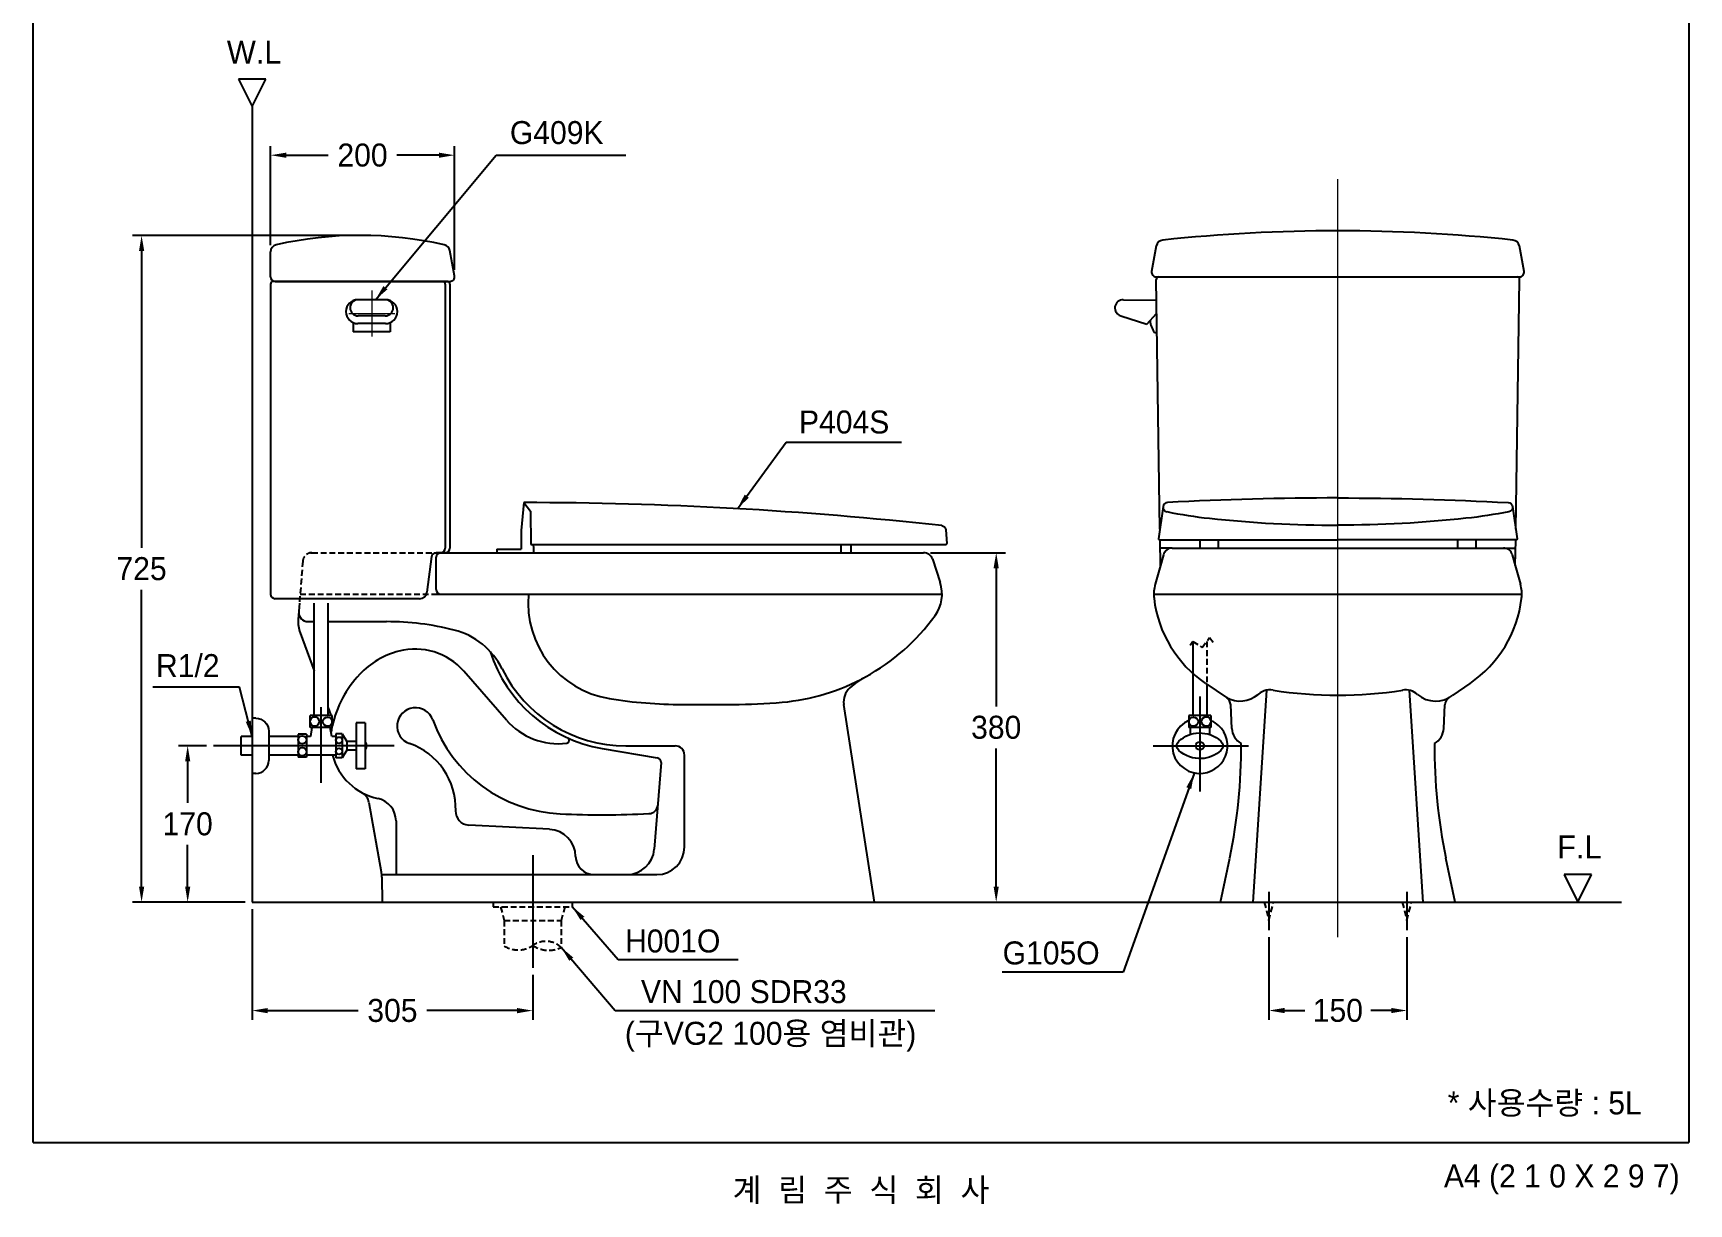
# Model space of a CAD drawing. Header units: millimetres. Extents: x 0 to 1800, y -67 to 2530.
# Drawn here: x 0 to 1800, y -67 to 1206 of the extents above; entities that cross this region are included whole.
import ezdxf
from ezdxf.enums import TextEntityAlignment as Align
from ezdxf.lldxf.tags import DXFTag

# ---------------------------------------------------------------- set-up
doc = ezdxf.new("R2010")
doc.units = ezdxf.units.MM
doc.linetypes.add('DASHED2', pattern=[9.525, 6.35, -3.175])
for name, color, linetype in [('TEXT', 7, 'Continuous'), ('내부선 및 부속', 4, 'Continuous'), ('도각라인', 7, 'Continuous'), ('외형선', 3, 'Continuous'), ('점선', 6, 'DASHED2'), ('중심선', 1, 'DASHED'), ('치수선', 7, 'Continuous')]:
    doc.layers.add(name, color=color, linetype=linetype)
doc.styles.add('____', font='')
doc.styles.add('타이틀', font='H2GTRM.TTF', dxfattribs={"height": 25})
doc.styles.get('____').set_extended_font_data('굴림')
tags = doc.linetypes.add('DASHDOT', pattern=[70, 31, -13, 13, -13]).pattern_tags.tags
tags[10:11] = [DXFTag(74, 4), DXFTag(75, 0), DXFTag(340, '0'), DXFTag(46, 0.0), DXFTag(50, 0.0), DXFTag(44, 0.0), DXFTag(45, 0.0)]
tags[8:9] = [DXFTag(74, 4), DXFTag(75, 0), DXFTag(340, '0'), DXFTag(46, 0.0), DXFTag(50, 0.0), DXFTag(44, 0.0), DXFTag(45, 0.0)]
tags[6:7] = [DXFTag(74, 4), DXFTag(75, 0), DXFTag(340, '0'), DXFTag(46, 0.0), DXFTag(50, 0.0), DXFTag(44, 0.0), DXFTag(45, 0.0)]
tags[4:5] = [DXFTag(74, 4), DXFTag(75, 0), DXFTag(340, '0'), DXFTag(46, 0.0), DXFTag(50, 0.0), DXFTag(44, 0.0), DXFTag(45, 0.0)]
tags = doc.linetypes.add('DASHED', pattern=[25.72, 12.86, -12.86]).pattern_tags.tags
tags[6:7] = [DXFTag(74, 4), DXFTag(75, 0), DXFTag(340, '0'), DXFTag(46, 0.0), DXFTag(50, 0.0), DXFTag(44, 0.0), DXFTag(45, 0.0)]
tags[4:5] = [DXFTag(74, 4), DXFTag(75, 0), DXFTag(340, '0'), DXFTag(46, 0.0), DXFTag(50, 0.0), DXFTag(44, 0.0), DXFTag(45, 0.0)]
doc.dimstyles.new('MSADIM', dxfattribs={"dimtxt": 33, "dimasz": 17, "dimexe": 10, "dimexo": 7.5, "dimgap": 10, "dimtad": 0, "dimtih": 1, "dimtoh": 1, "dimdec": 0, "dimzin": 1, "dimdsep": 46, "dimtxsty": '____', "dimcen": 11.25, "dimadec": 0, "dimazin": 0, "dimtfac": 1, "dimtdec": 0, "dimtix": 1, "dimtmove": 0, "dimatfit": 3, "dimfxl": 1, "dimtolj": 1, "dimtzin": 1, "dimarcsym": 0})

# ---------------------------------------------------------------- blocks, each defined once
blk = doc.blocks.new('*D2')
at = {"layer": '치수선', "color": 0, "linetype": 'Continuous', "lineweight": -2, "transparency": 16777216}
for p, q in [((238.1, 253.7), (238.1, 133.3)), ((543.1, 182.3), (543.1, 133.3)), ((255.1, 143.3), (353.3, 143.3)), ((526.1, 143.3), (427.9, 143.3))]:
    blk.add_line(p, q, dxfattribs=at)
at = {"layer": '치수선', "color": 0, "linetype": 'Continuous', "transparency": 16777216}
for points in [[(255.1, 146.1), (255.1, 140.4), (238.1, 143.3)], [(526.1, 146.1), (526.1, 140.4), (543.1, 143.3)]]:
    blk.add_solid(points, dxfattribs=at)
at = {"layer": '치수선', "color": 0, "linetype": 'Continuous', "transparency": 16777216, "insert": (390.6, 143.3), "char_height": 25, "attachment_point": 5, "style": '____'}
blk.add_mtext('\\A1;305', dxfattribs=at)
blk = doc.blocks.new('*D1')
at = {"layer": '치수선', "color": 0, "linetype": 'Continuous', "lineweight": -2, "transparency": 16777216}
for p, q in [((188.6, 431.2), (158, 431.2)), ((168, 414.2), (168, 369.1)), ((168, 278.2), (168, 323.4)), ((230.6, 261.2), (158, 261.2))]:
    blk.add_line(p, q, dxfattribs=at)
at = {"layer": '치수선', "color": 0, "linetype": 'Continuous', "transparency": 16777216}
for points in [[(165.2, 414.2), (170.9, 414.2), (168, 431.2)], [(165.2, 278.2), (170.9, 278.2), (168, 261.2)]]:
    blk.add_solid(points, dxfattribs=at)
at = {"layer": '치수선', "color": 0, "linetype": 'Continuous', "transparency": 16777216, "insert": (168, 346.2), "char_height": 25, "attachment_point": 5, "style": '____'}
blk.add_mtext('\\A1;170', dxfattribs=at)
blk = doc.blocks.new('*D3')
at = {"layer": '치수선', "color": 0, "linetype": 'Continuous', "lineweight": -2, "transparency": 16777216}
for p, q in [((1343.4, 223.3), (1343.4, 133.4)), ((1493.4, 223.3), (1493.4, 133.4)), ((1360.4, 143.4), (1382.4, 143.4)), ((1476.4, 143.4), (1454.3, 143.4))]:
    blk.add_line(p, q, dxfattribs=at)
at = {"layer": '치수선', "color": 0, "linetype": 'Continuous', "transparency": 16777216}
for points in [[(1360.4, 146.2), (1360.4, 140.5), (1343.4, 143.4)], [(1476.4, 146.2), (1476.4, 140.5), (1493.4, 143.4)]]:
    blk.add_solid(points, dxfattribs=at)
at = {"layer": '치수선', "color": 0, "linetype": 'Continuous', "transparency": 16777216, "insert": (1418.4, 143.4), "char_height": 25, "attachment_point": 5, "style": '____'}
blk.add_mtext('\\A1;150', dxfattribs=at)
blk = doc.blocks.new('*D6')
at = {"layer": '치수선', "color": 0, "linetype": 'Continuous', "lineweight": -2, "transparency": 16777216}
for p, q in [((348.1, 986.2), (107.9, 986.2)), ((117.9, 969.2), (117.9, 646.6)), ((117.9, 278.2), (117.9, 600.9)), ((230.6, 261.2), (107.9, 261.2))]:
    blk.add_line(p, q, dxfattribs=at)
at = {"layer": '치수선', "color": 0, "linetype": 'Continuous', "transparency": 16777216}
for points in [[(115.1, 969.2), (120.8, 969.2), (117.9, 986.2)], [(115.1, 278.2), (120.8, 278.2), (117.9, 261.2)]]:
    blk.add_solid(points, dxfattribs=at)
at = {"layer": '치수선', "color": 0, "linetype": 'Continuous', "transparency": 16777216, "insert": (117.9, 623.7), "char_height": 25, "attachment_point": 5, "style": '____'}
blk.add_mtext('\\A1;725', dxfattribs=at)
blk = doc.blocks.new('*D7')
at = {"layer": '치수선', "color": 0, "linetype": 'Continuous', "lineweight": -2, "transparency": 16777216}
for p, q in [((975.6, 641.2), (1057, 641.2)), ((1047, 624.2), (1047, 474)), ((1047, 278.2), (1047, 428.4)), ((922.3, 261.2), (1057, 261.2))]:
    blk.add_line(p, q, dxfattribs=at)
at = {"layer": '치수선', "color": 0, "linetype": 'Continuous', "transparency": 16777216}
for points in [[(1044.1, 624.2), (1049.8, 624.2), (1047, 641.2)], [(1044.1, 278.2), (1049.8, 278.2), (1047, 261.2)]]:
    blk.add_solid(points, dxfattribs=at)
at = {"layer": '치수선', "color": 0, "linetype": 'Continuous', "transparency": 16777216, "insert": (1047, 451.2), "char_height": 25, "attachment_point": 5, "style": '____'}
blk.add_mtext('\\A1;380', dxfattribs=at)
blk = doc.blocks.new('*D8')
at = {"layer": '치수선', "color": 0, "linetype": 'Continuous', "lineweight": -2, "transparency": 16777216}
for p, q in [((258.1, 975.6), (258.1, 1083.4)), ((458.1, 948.6), (458.1, 1083.4)), ((275.1, 1073.4), (320.8, 1073.4)), ((441.1, 1073.4), (395.4, 1073.4))]:
    blk.add_line(p, q, dxfattribs=at)
at = {"layer": '치수선', "color": 0, "linetype": 'Continuous', "transparency": 16777216}
for points in [[(275.1, 1076.2), (275.1, 1070.6), (258.1, 1073.4)], [(441.1, 1076.2), (441.1, 1070.6), (458.1, 1073.4)]]:
    blk.add_solid(points, dxfattribs=at)
at = {"layer": '치수선', "color": 0, "linetype": 'Continuous', "transparency": 16777216, "insert": (358.1, 1073.4), "char_height": 25, "attachment_point": 5, "style": '____'}
blk.add_mtext('\\A1;200', dxfattribs=at)

msp = doc.modelspace()

# ---------------------------------------------------------------- linework, layer by layer
msp.add_line((1167.9, 184.9), (1053.5, 184.9))
at = {"layer": '내부선 및 부속'}
for p, q in [((263.1, 936.2), (450.1, 936.2)), ((1223.9, 941.2), (1612.9, 941.2)), ((448.1, 933.2), (448.1, 646.2)), ((438.1, 601.2), (438.1, 636.2)), ((435.4, 596.2), (988.1, 596.2)), ((1218.4, 596.2), (1618.4, 596.2)), ((298.8, 566.2), (305.6, 566.2)), ((320.6, 566.2), (384.2, 566.2)), ((514.5, 459.2), (468.1, 512.4)), ((1340.9, 491.6), (1325.9, 261.2)), ((1495.9, 491.6), (1510.9, 261.2)), ((705.7, 476.2), (760.9, 476.2)), ((618.5, 428.4), (678.5, 418.2)), ((644.4, 431.2), (698.1, 431.2)), ((708.1, 321.2), (708.1, 421.2)), ((682.7, 412.9), (675.3, 318.9)), ((561.4, 340.4), (473.5, 345)), ((378.9, 291.2), (678.1, 291.2))]:
    msp.add_line(p, q, dxfattribs=at)
at = {"layer": '내부선 및 부속', "linetype": 'Continuous'}
for p, q in [((383.1, 916.3), (353.1, 916.3)), ((1185.2, 916.3), (1221.2, 915.6)), ((1210.7, 889.8), (1221.4, 901.1)), ((348.1, 891.3), (348.1, 881.3)), ((383.1, 890.3), (353.1, 890.3)), ((382.7, 898.7), (353.4, 898.7)), ((388.1, 891.3), (388.1, 881.3)), ((1182.3, 898.7), (1210.7, 889.8)), ((388.1, 881.3), (348.1, 881.3)), ((1219, 880.6), (1221.7, 880.5)), ((533.3, 695.7), (530.6, 665.2)), ((533.3, 695.7), (540.8, 686.2)), ((540.8, 686.2), (541.1, 650.2)), ((1228.4, 691.5), (1223.4, 656.4)), ((1608.3, 691.5), (1613.3, 656.4)), ((992.2, 666.1), (993.3, 651.3)), ((530.6, 665.2), (530.6, 645.2)), ((541.1, 650.2), (992.3, 650.2)), ((543.6, 650.2), (544.1, 646.2)), ((877.9, 650.2), (877.9, 641.2)), ((889.1, 650.2), (889.1, 641.2)), ((1224.4, 655.2), (1418.4, 655.2)), ((1268.4, 655.2), (1268.4, 646.2)), ((1288.4, 655.2), (1288.4, 646.2)), ((1612.4, 655.2), (1418.4, 655.2)), ((1548.4, 655.2), (1548.4, 646.2)), ((1568.4, 655.2), (1568.4, 646.2)), ((504.1, 645.2), (504.1, 641.2)), ((504.1, 645.2), (530.6, 645.2)), ((544.1, 646.2), (544.1, 641.2)), ((1238.4, 646.2), (1225.2, 646.2)), ((1228.7, 638.9), (1225.5, 627.2)), ((1238.4, 646.2), (1598.4, 646.2)), ((1598.4, 646.2), (1611.5, 646.2)), ((1608, 638.9), (1611.2, 627.2)), ((305.6, 464), (305.6, 586.2)), ((320.6, 464), (320.6, 586.2)), ((1260.9, 544.7), (1260.9, 464)), ((1275.9, 498.3), (1275.9, 464)), ((242.1, 461.2), (238.1, 461.2)), ((325.1, 464), (301.1, 464)), ((301.1, 451), (301.1, 464)), ((325.1, 451), (301.1, 451)), ((303.1, 451), (301.6, 441.5)), ((324.6, 441.5), (323.1, 451)), ((325.1, 451), (325.1, 464)), ((351.1, 456.2), (351.1, 406.2)), ((361.1, 456.2), (351.1, 456.2)), ((361.1, 456.2), (361.1, 406.2)), ((1256.4, 464), (1256.4, 451)), ((1265.6, 464), (1256.4, 464)), ((1266.9, 451), (1256.4, 451)), ((1257.9, 451), (1257.9, 443.5)), ((1280.4, 464), (1265.6, 464)), ((1280.4, 451), (1266.9, 451)), ((1278.9, 451), (1278.9, 443.5)), ((1280.4, 464), (1280.4, 451)), ((226.1, 421), (226.1, 441.5)), ((238.1, 441.5), (226.1, 441.5)), ((256.1, 447.2), (256.1, 415.2)), ((288.1, 441.5), (256.1, 441.5)), ((288.1, 443.7), (288.1, 418.7)), ((297.1, 443.7), (288.1, 443.7)), ((297.1, 443.7), (297.1, 418.7)), ((301.6, 441.5), (297.1, 441.5)), ((329.1, 441.5), (324.6, 441.5)), ((336.1, 444.2), (329.1, 444.2)), ((329.1, 444.2), (329.1, 418.2)), ((336.1, 444.2), (336.1, 418.2)), ((336.1, 444.2), (341.1, 436)), ((341.1, 436), (341.1, 426.5)), ((351.1, 436), (341.1, 436)), ((238.1, 421), (226.1, 421)), ((288.1, 421), (256.1, 421)), ((297.1, 418.7), (288.1, 418.7)), ((329.1, 421), (297.1, 421)), ((336.1, 418.2), (329.1, 418.2)), ((341.1, 426.5), (336.1, 418.2)), ((351.1, 426.5), (341.1, 426.5)), ((242.1, 401.2), (238.1, 401.2)), ((361.1, 406.2), (351.1, 406.2))]:
    msp.add_line(p, q, dxfattribs=at)
at = {"layer": '내부선 및 부속', "linetype": 'Continuous', "flags": 128}
for points in [[(1418.4, 700.7, -0.013433), (1603.6, 695.7)], [(1604.4, 685.8, -0.023608), (1557.7, 678.6)], [(1603.6, 695.7, -0.87974), (1604.4, 685.8)], [(987.8, 670.7, -0.36159), (992.2, 666.1)], [(1557.7, 678.6, -0.026861), (1418.4, 671.1)], [(1613.3, 656.4, -0.456652), (1612.4, 655.2)], [(242.1, 461.2, -0.414214), (256.1, 447.2)], [(361.1, 435.7, -0.31563), (361.1, 426.7)], [(1245.6, 426.1, -0.44), (1245.6, 436.4)], [(1245.6, 436.4, -0.180645), (1267.5, 445.2, -0.180645)], [(1267.5, 445.2, -0.194575), (1291.1, 436.4)], [(1291.1, 436.4, -0.44), (1291.1, 426.1)], [(1270.2, 417.3, -0.202173), (1245.6, 426.1)], [(1291.1, 426.1, -0.173106), (1270.2, 417.3)]]:
    msp.add_lwpolyline(points, format="xyb", dxfattribs=at)
at = {"layer": '내부선 및 부속', "linetype": 'Continuous'}
for centre, radius in [((306.1, 457.6), 5), ((320.1, 457.4), 5), ((1261.4, 457.4), 5), ((1275.3, 457.6), 5), ((292.6, 437.7), 4.5), ((332.6, 437.2), 3.5), ((1268.4, 431.2), 4.5), ((292.6, 424.7), 4.5), ((332.6, 425.2), 3.5)]:
    msp.add_circle(centre, radius, dxfattribs=at)
at = {"layer": '내부선 및 부속'}
for centre, radius, start, end in [((445.1, 933.2), 3, 0, 90), ((443.1, 636.2), 5, 90, 180), ((443.1, 646.2), 5, 270, 0), ((443.1, 601.2), 5, 180, 270), ((643.1, 586.2), 105, 174.535, 260.8739), ((298.8, 576.2), 10, 175.5346, 270), ((384.2, 266.2), 300, 75.8191, 90), ((438.1, 479.5), 80, 26.2438, 75.8191), ((420.4, 447.1), 90, 104.629, 136.5133), ((415.4, 466.4), 70, 41.0863, 104.629), ((644.4, 581.2), 155, 197.7883, 260.3835), ((442.2, 426.4), 120, 136.5133, 167.3494), ((644.4, 581.2), 150, 206.2438, 270), ((794.2, 707.7), 230, 275.029, 298.7893), ((1312.1, 509.8), 30, 240.2016, 310.7621), ((1344.8, 472), 20, 81.0879, 136.7411), ((1418.4, 941.2), 455, 261.0879, 278.9121), ((1491.9, 472), 20, 49.2379, 98.9121), ((1524.6, 509.8), 30, 229.2379, 308.6125), ((415.7, 452.6), 20, 19.8798, 250.7429), ((705.7, 976.2), 500, 260.8739, 270), ((760.9, 1086.2), 610, 270, 275.029), ((442.2, 426.4), 120, 168.2064, 168.3937), ((580.3, 512.1), 155, 199.8798, 267.3432), ((571, 508.5), 75, 221.0863, 276.926), ((384.4, 362.9), 75, 358.1352, 70.7429), ((579.7, 437.1), 3, 276.926, 65.8456), ((677.7, 413.3), 5, 355.49, 80.3835), ((698.1, 421.2), 10, 0, 90), ((474.3, 360), 15, 178.1352, 266.9753), ((669.1, 367.5), 10, 272.873, 355.49), ((619.4, 1356.2), 1000, 267.3432, 272.873), ((559.8, 310.4), 30, 0.9107, 86.9753), ((609.8, 311.2), 20, 180.9107, 270), ((645.4, 321.2), 30, 270, 355.49), ((678.1, 321.2), 30, 270, 0)]:
    msp.add_arc(centre, radius, start, end, dxfattribs=at)
at = {"layer": '내부선 및 부속', "linetype": 'Continuous'}
for centre, radius, start, end in [((353.1, 903.3), 13, 90, 270), ((353.4, 907.5), 8.82, 90, 270), ((382.7, 907.5), 8.82, 270, 90), ((383.1, 903.3), 13, 270, 90), ((1185, 907.3), 9, 88.83, 252.4927), ((1239.3, 895.2), 25, 183.5491, 215.6999), ((528.5, -3530.2), 4225.9, 83.7606, 89.9345), ((1233.4, 690.7), 5, 93.0783, 258.4358), ((1332.6, 1175.7), 500, 258.4358, 263.8454), ((1418.4, -2749.3), 3450, 90, 93.0783), ((1418.4, 1971.1), 1300, 263.8454, 270), ((992.3, 651.2), 1, 270, 4.2434), ((1224.4, 656.2), 1, 171.8244, 270), ((1238.4, 636.2), 10, 90, 164.4346), ((1598.4, 636.2), 10, 15.5654, 90), ((1268.4, 431.2), 30, 113.5781, 276.6484), ((1268.4, 431.2), 30, 276.6484, 56.6279), ((1268.4, 431.2), 30, 56.5934, 66.4217), ((242.1, 415.2), 14, 270, 360)]:
    msp.add_arc(centre, radius, start, end, dxfattribs=at)
at = {"layer": '도각라인', "color": 7}
for p, q in [((0, 0), (0, 2530)), ((1800, 2530), (1800, 0)), ((0, 0), (1800, 0))]:
    msp.add_line(p, q, dxfattribs=at)
at = {"layer": '외형선', "linetype": 'Continuous'}
for p, q in [((253.1, 1156.2), (223.1, 1156.2)), ((223.1, 1156.2), (238.1, 1126.2)), ((238.1, 1126.2), (253.1, 1156.2)), ((238.1, 1126.2), (238.1, 261.2)), ((1694.3, 291.2), (1664.3, 291.2)), ((1664.3, 291.2), (1679.3, 261.2)), ((1679.3, 261.2), (1694.3, 291.2)), ((238.1, 261.2), (1726.6, 261.2))]:
    msp.add_line(p, q, dxfattribs=at)
at = {"layer": '외형선'}
for p, q in [((1221, 974.7), (1215.9, 947.1)), ((1620.8, 947.1), (1615.7, 974.7)), ((258.1, 941.2), (258.1, 968.2)), ((458, 942.1), (453, 969.7)), ((450.1, 936.2), (261.1, 936.2)), ((450.1, 936.2), (453.1, 936.2)), ((1220.9, 941.2), (1223.9, 941.2)), ((1224.9, 666.9), (1220.9, 938.2)), ((1611.8, 666.9), (1615.9, 938.2)), ((1612.9, 941.2), (1615.9, 941.2)), ((258.1, 933.2), (258.1, 596.2)), ((453.1, 933.2), (453.1, 646.2)), ((1225.5, 627.2), (1225.1, 655.2)), ((1611.2, 627.2), (1611.7, 655.2)), ((433.1, 636.9), (428, 598.2)), ((448.1, 641.2), (438.1, 641.2)), ((443.1, 641.2), (968.1, 641.2)), ((977.6, 634.4), (986.1, 608.8)), ((1225.5, 627.2), (1219.8, 607)), ((1611.2, 627.2), (1616.9, 607)), ((420.1, 591.2), (263.1, 591.2)), ((289.5, 586.2), (288.2, 568.9)), ((290.3, 554), (305.6, 512.9)), ((1274.7, 499.1), (1297.5, 483.6)), ((1562, 499.1), (1543.3, 486.4)), ((320.6, 472.6), (323.6, 464.5)), ((914.8, 261.2), (881.3, 476.1)), ((1303.2, 450.2), (1301.9, 475.8)), ((1533.6, 450.2), (1534.8, 475.8)), ((1539.5, 483.8), (1539.2, 483.6)), ((365.1, 369.7), (378.5, 294.1)), ((394.5, 349.5), (394.5, 291.2)), ((1290.9, 261.2), (1300.8, 309.2)), ((1545.9, 261.2), (1535.9, 309.2)), ((379.1, 288.3), (379.4, 261.2))]:
    msp.add_line(p, q, dxfattribs=at)
at = {"layer": '외형선', "lineweight": 18}
for p, q in [((379.4, 261.2), (914.8, 261.2)), ((1290.9, 261.2), (1545.9, 261.2))]:
    msp.add_line(p, q, dxfattribs=at)
at = {"layer": '외형선'}
for centre, radius, start, end in [((1418.4, -817.3), 1808.5, 83.9586, 96.0414), ((266.1, 968.2), 8, 102.7506, 180), ((355.6, 572.7), 413.5, 77.2494, 102.7506), ((445.1, 968.2), 8, 10.3889, 77.2494), ((1228.9, 973.2), 8, 96.0414, 169.6111), ((1607.9, 973.2), 8, 10.3889, 83.9586), ((263.1, 941.2), 5, 180, 270), ((261.1, 933.2), 3, 90, 180), ((450.1, 933.2), 3, 0, 90), ((453.1, 941.2), 5, 270, 10.3889), ((1220.9, 946.2), 5, 169.6111, 270), ((1223.9, 938.2), 3, 90, 180.85), ((1612.9, 938.2), 3, 359.15, 90), ((1615.9, 946.2), 5, 270, 10.3889), ((438.1, 636.2), 5, 90, 180), ((448.1, 646.2), 5, 270, 0), ((968.1, 631.2), 10, 18.3463, 90), ((263.1, 596.2), 5, 180, 270), ((420.1, 599.2), 8, 270, 352.4757), ((948.1, 596.2), 40, 324.0806, 18.3463), ((1258.4, 596.2), 40, 164.4346, 186.6425), ((1228.4, 596.2), 5, 178.0908, 180), ((1578.4, 596.2), 40, 353.3575, 15.5654), ((1347.7, 606.6), 130, 186.6425, 235.7945), ((1489, 606.6), 130, 304.2055, 353.3575), ((323.1, 566.2), 35, 175.5346, 200.4254), ((794.2, 707.7), 230, 298.7893, 324.0806), ((953.1, 418.5), 100, 118.7893, 130.7203), ((901.1, 479.2), 20, 131.8652, 188.8433), ((954.5, 419.6), 100, 131.6932, 131.8652), ((1291.9, 475.3), 10, 2.8624, 55.7945), ((1544.8, 475.3), 10, 124.2055, 177.1376), ((300.2, 455.8), 25, 19.0517, 20.4254), ((388.3, 437.5), 65, 168.3937, 172.4439), ((300.2, 455.8), 25, 348.3155, 348.8383), ((300.2, 455.8), 25, 355.0932, 4.9068), ((1323.1, 451.2), 20, 182.8624, 240.7237), ((1513.6, 451.2), 20, 299.2763, 357.1376), ((713.4, 431.2), 600, 348.2709, 0.2439), ((2123.4, 431.2), 600, 179.7561, 191.7291), ((388.3, 437.5), 65, 194.7406, 257.9696), ((350.3, 367.1), 15, 10.0852, 61.6558), ((369.5, 349.5), 25, 0, 77.9696), ((344.1, 287.9), 35, 0.6413, 10.0852)]:
    msp.add_arc(centre, radius, start, end, dxfattribs=at)
at = {"layer": '점선'}
for p, q in [((293.1, 632), (289.5, 586.2)), ((301.6, 641.2), (303.1, 641.2)), ((303.1, 641.2), (443.1, 641.2)), ((290.3, 596.2), (435.4, 596.2)), ((1260.9, 544.7), (1258, 540.2)), ((1260.9, 544.7), (1270.8, 538.2)), ((1270.8, 538.2), (1279, 548.9)), ((1275.9, 544.7), (1275.9, 498.3)), ((1279, 548.9), (1284.4, 541.8)), ((500.1, 261.2), (500.1, 256.2)), ((500.1, 256.2), (586.1, 256.2)), ((508.1, 256.2), (512.1, 241.2)), ((578.1, 256.2), (574.1, 241.2)), ((586.1, 261.2), (586.1, 256.2)), ((1338.4, 261.2), (1343.4, 241.2)), ((1343.4, 241.2), (1348.4, 261.2)), ((1488.4, 261.2), (1493.4, 241.2)), ((1493.4, 241.2), (1498.4, 261.2)), ((512.1, 241.2), (512.1, 213.7)), ((512.1, 241.2), (574.1, 241.2)), ((574.1, 241.2), (574.1, 211.9))]:
    msp.add_line(p, q, dxfattribs=at)
for centre, radius, start, end in [((303.1, 631.2), 10, 90, 175.5346), ((557.3, 194.2), 24.4, 46.5379, 123.8822), ((527.3, 237.3), 28.1, 237.1476, 305.6288), ((560.5, 241), 32.1, 237.1903, 295.1018)]:
    msp.add_arc(centre, radius, start, end, dxfattribs=at)
at = {"layer": '중심선', "lineweight": 18}
for p, q in [((1418.4, 223.2), (1418.4, 1047.4)), ((368.1, 926.2), (368.1, 876.2)), ((343.1, 901.2), (393.1, 901.2))]:
    msp.add_line(p, q, dxfattribs=at)
at = {"layer": '중심선', "linetype": 'DASHDOT'}
for p, q in [((313.1, 391), (313.1, 473.2)), ((1268.4, 484.7), (1268.4, 381.6)), ((392.5, 431.2), (196.1, 431.2)), ((1217.6, 431.2), (1321.1, 431.2)), ((543.1, 312.2), (543.1, 189.8)), ((1343.4, 272.3), (1343.4, 230.8)), ((1493.4, 272.3), (1493.4, 230.8))]:
    msp.add_line(p, q, dxfattribs=at)
at = {"layer": '치수선', "linetype": 'Continuous'}
for p, q in [((520.5, 1073.4), (644.2, 1073.4)), ((835.7, 761.2), (944.1, 761.2)), ((636.1, 199), (766.4, 199)), ((632.8, 143.3), (980.4, 143.3))]:
    msp.add_line(p, q, dxfattribs=at)

# ---------------------------------------------------------------- texts
at = {"layer": 'TEXT', "style": '타이틀'}
for s, p in [('* 사용수량 : 5L', (1643.3, 42.9)), ('계  림  주  식  회  사', (900, -51.7))]:
    msp.add_text(s, height=25, dxfattribs=at).set_placement(p, align=Align.MIDDLE_CENTER)
at = {"layer": 'TEXT', "char_height": 25, "attachment_point": 1, "line_spacing_factor": 0.963855, "style": '타이틀'}
for s, insert, width in [('\\fﾱﾼﾸﾲ;W.L', (210.6, 1198), 248.993), ('\\A1;G409K', (518.3, 1110.5), 248.993), ('\\A1;P404S', (832.6, 795.8), 248.993), ('\\A1;R1/2', (133.6, 530.9), 361.787), ('{\\fﾱﾼﾸﾲ|b0|i0|c129|p0;F\\fﾱﾼﾸﾲ|b0|i0|c0|p0;.L}', (1656.8, 333.7), 248.993), ('\\A1; G105O', (1044.9, 218.5), 248.993)]:
    msp.add_mtext(s, dxfattribs=dict(at, insert=insert, width=width))
at = {"layer": '도각라인', "style": '타이틀'}
msp.add_text('A4 (2 1 0 X 2 9 7)', height=25, dxfattribs=at).set_placement((1790, -36.5), align=Align.MIDDLE_RIGHT)
at = {"layer": '치수선', "linetype": 'Continuous', "style": '타이틀'}
for s, p in [('H001O', (695.3, 219)), ('VN 100 SDR33', (772.6, 163.9)), ('(구VG2 100용 염비관)', (801.7, 118.6))]:
    msp.add_text(s, height=25, dxfattribs=at).set_placement(p, align=Align.MIDDLE_CENTER)

# ---------------------------------------------------------------- dimensions: what is measured, and where the dimension line sits
at = {"layer": '치수선', "linetype": 'Continuous'}
for base, p1, p2, picture, middle in [((458.1, 1073.4), (258.1, 968.1), (458.1, 941.1), '*D8', (358.1, 1073.4)), ((543.1, 143.3), (238.1, 261.2), (543.1, 189.8), '*D2', (390.6, 143.3)), ((1493.4, 143.4), (1343.4, 230.8), (1493.4, 230.8), '*D3', (1418.4, 143.4))]:
    dim = msp.add_linear_dim(base=base, p1=p1, p2=p2, dimstyle='MSADIM', override={"dimtxt": 25}, dxfattribs=at)
    dim.commit()
    dim.dimension.update_dxf_attribs({"geometry": picture, "text_midpoint": middle})
for base, p1, p2, picture, middle in [((117.9, 986.2), (238.1, 261.2), (355.6, 986.2), '*D6', (117.9, 623.7)), ((1047, 641.2), (914.8, 261.2), (968.1, 641.2), '*D7', (1047, 451.2)), ((168, 261.2), (196.1, 431.2), (238.1, 261.2), '*D1', (168, 346.2))]:
    dim = msp.add_linear_dim(base=base, p1=p1, p2=p2, angle=90, dimstyle='MSADIM', override={"dimtxt": 25}, dxfattribs=at)
    dim.commit()
    dim.dimension.update_dxf_attribs({"geometry": picture, "text_midpoint": middle})

# ---------------------------------------------------------------- leaders
at = {"layer": '치수선', "linetype": 'Continuous', "annotation_type": 0, "has_hookline": 1, "hookline_direction": 0}
for points in [[(372.1, 916.3), (503.5, 1073.4), (520.5, 1073.4)], [(765.7, 689), (818.7, 761.2), (835.7, 761.2)]]:
    msp.add_leader(points, dimstyle='MSADIM', override={"dimtxt": 25}, dxfattribs=at)
at = {"layer": '치수선', "linetype": 'Continuous'}
for points in [[(238.1, 441.5), (224.4, 495.1), (130.1, 495.1)], [(586, 256.4), (636.1, 199)], [(574, 212.1), (632.8, 143.3)]]:
    msp.add_leader(points, dimstyle='MSADIM', override={"dimtxt": 25}, dxfattribs=at)
at = {"layer": '치수선', "linetype": 'Continuous', "annotation_type": 0, "has_hookline": 1, "hookline_direction": 0, "horizontal_direction": (-1, 0, 0)}
msp.add_leader([(1262.1, 401.2), (1184.9, 184.9), (1167.9, 184.9)], dimstyle='MSADIM', override={"dimtxt": 25}, dxfattribs=at)

doc.saveas('drawing.dxf')
